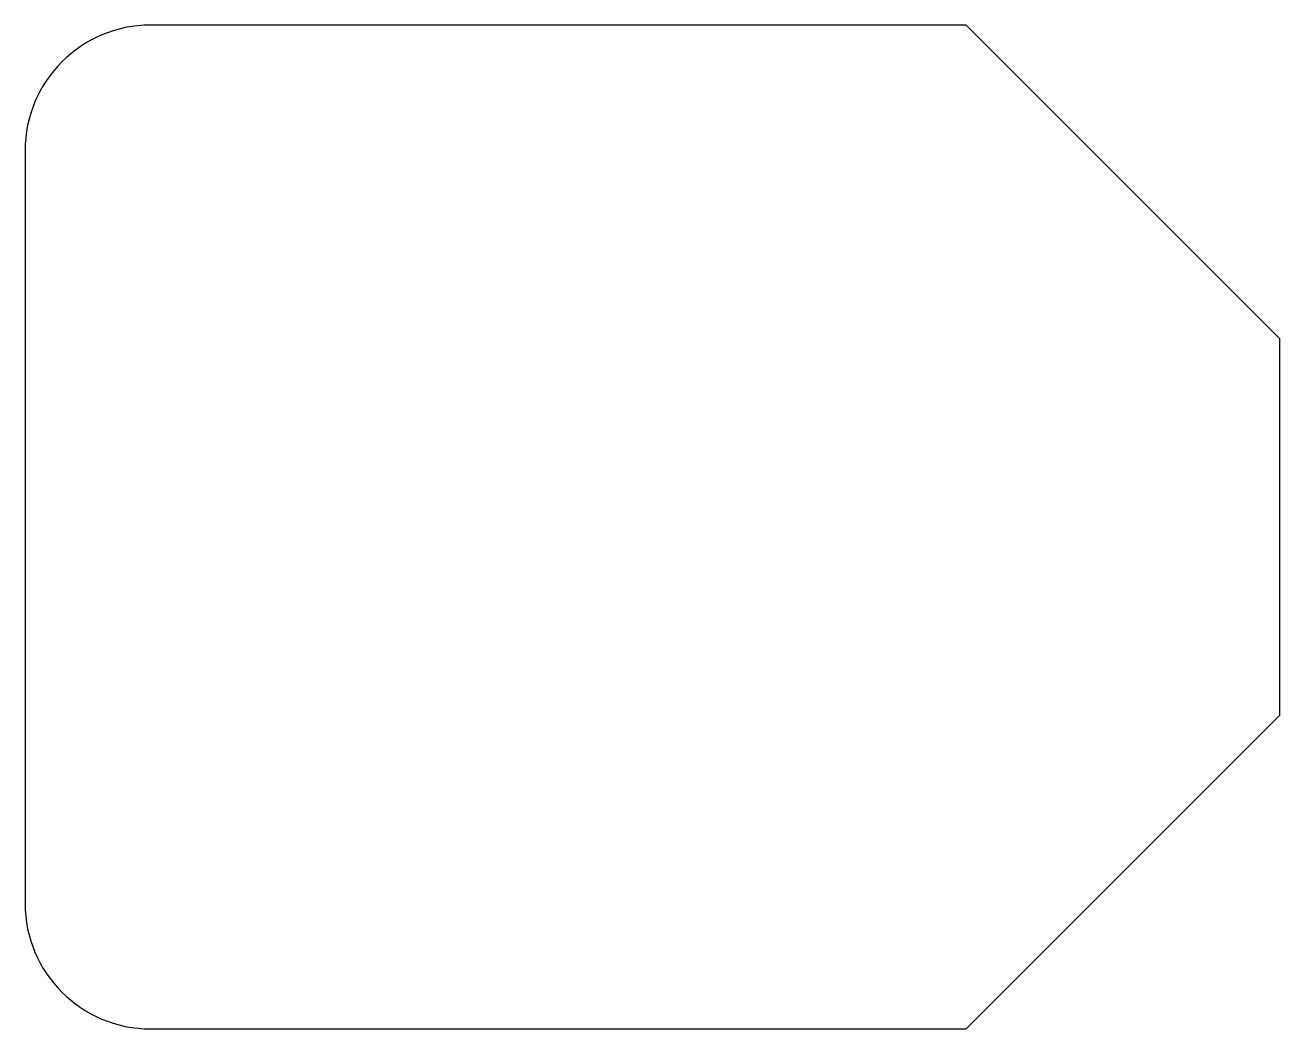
# Model space of a CAD drawing. Extents: x 0 to 20, y 0 to 16.
import ezdxf

# ---------------------------------------------------------------- set-up
doc = ezdxf.new("R2010")
doc.units = 0
doc.header["$MEASUREMENT"] = 0
doc.layers.get('0').update_dxf_attribs({"linetype": 'CONTINUOUS'})

msp = doc.modelspace()

# ---------------------------------------------------------------- linework, layer by layer
for p, q in [((15, 16), (2, 16)), ((20, 11), (15, 16)), ((0, 14), (0, 2)), ((20, 5), (20, 11)), ((15, 0), (20, 5)), ((2, 0), (15, 0))]:
    msp.add_line(p, q)
for centre, start, end in [((2, 14), 90, 180), ((2, 2), 180, 270)]:
    msp.add_arc(centre, 2, start, end)

doc.saveas('drawing.dxf')
